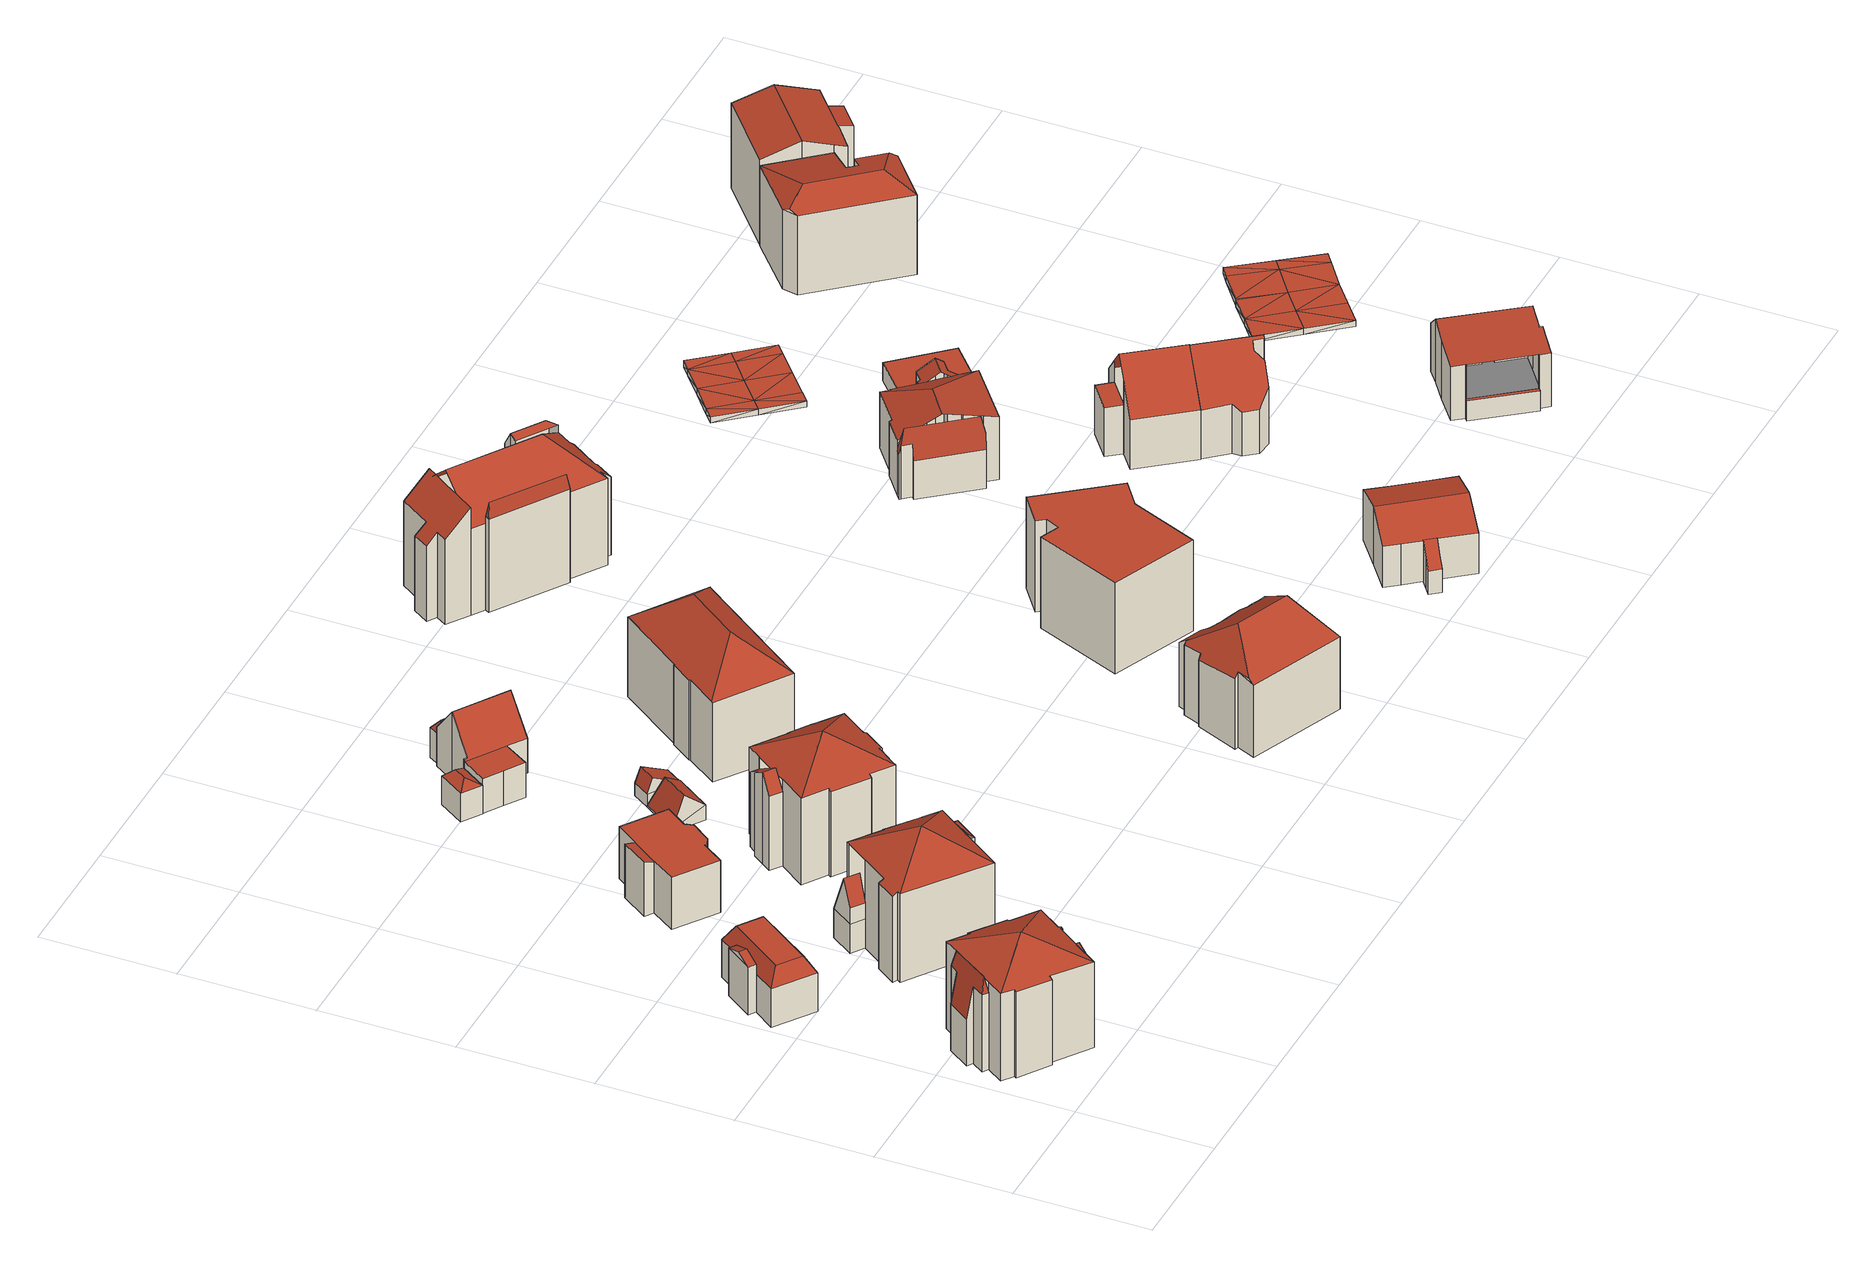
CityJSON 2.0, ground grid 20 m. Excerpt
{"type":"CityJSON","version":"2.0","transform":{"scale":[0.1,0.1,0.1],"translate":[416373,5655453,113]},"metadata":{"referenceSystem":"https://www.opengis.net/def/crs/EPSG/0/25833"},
"CityObjects":{
"building1":{"type":"Building","attributes":{"Gemeindeschluessel":14612000,"Geometrietyp2DReferenz":"3000","function":"31001_9998","roofType":"9999"},"children":["building1-1","building1-2","building1-3"]},
"building1-1":{"type":"BuildingPart","attributes":{"Dachtyp_tdc":"tdcGableRoof","Dachneigung":69.86,"QualitaetDacherkennung":3,"Geometrietyp2DReferenz":"3000","measuredHeight":12.38,"roofType":"3100"},"parents":["building1"],"geometry":[{"type":"MultiSurface","lod":"2","boundaries":[[[0,1,2,3]],[[1,4,5,2]],[[4,6,7,5]],[[6,8,9,7]],[[8,10,11,9]],[[12,0,3,13]],[[14,10,8,6,4,1]],[[1,0,12,15,14]],[[3,2,5,7,9,11,16,17,13]]],"semantics":{"surfaces":[{"type":"WallSurface"},{"type":"RoofSurface"},{"type":"GroundSurface"}],"values":[0,0,0,0,0,0,1,1,2]}}]},
"building1-2":{"type":"BuildingPart","attributes":{"Dachtyp_tdc":"tdcTentRoof","Dachneigung":25.19,"QualitaetDacherkennung":56,"Geometrietyp2DReferenz":"3000","measuredHeight":17.21,"roofType":"3500"},"parents":["building1"],"geometry":[{"type":"MultiSurface","lod":"2","boundaries":[[[18,19,20,21]],[[19,22,23,20]],[[22,24,25,23]],[[24,26,27,25]],[[26,28,29,27]],[[28,30,31,29]],[[30,32,33,31]],[[32,34,35,33]],[[34,36,37,35]],[[36,38,12,13,37]],[[39,40,41,11,10]],[[40,42,43,41]],[[42,44,45,43]],[[44,46,47,45]],[[46,48,49,47]],[[22,19,18,50,51,52]],[[32,30,28,26,24,22,52]],[[42,40,39,53,38,36,34,32,52]],[[51,54,48,46,44,42,52]],[[49,55,56,57,20,23,25,27,29,31,33,35,37,13,17,16,11,41,43,45,47]],[[48,54,55,49]],[[54,51,56,55]],[[51,50,57,56]],[[50,58,57]]],"semantics":{"surfaces":[{"type":"WallSurface"},{"type":"RoofSurface"},{"type":"GroundSurface"}],"values":[0,0,0,0,0,0,0,0,0,0,0,0,0,0,0,1,1,1,1,2,0,0,0,0]}}]},
"building1-3":{"type":"BuildingPart","attributes":{"Dachtyp_tdc":"tdcFreeFormRoof","Dachneigung":78.6,"QualitaetDacherkennung":36,"Geometrietyp2DReferenz":"3000","measuredHeight":14.92,"roofType":"5000"},"parents":["building1"],"geometry":[{"type":"MultiSurface","lod":"2","boundaries":[[[59,60,61,62]],[[60,63,64,61]],[[63,65,66,64]],[[65,67,68,66]],[[67,21,20,68]],[[58,69,70,57]],[[69,59,62,70]],[[21,67,71]],[[67,65,63,60,59,69,72,71]],[[69,58,72]],[[58,21,71,72]],[[62,61,64,66,68,20,57,70]]],"semantics":{"surfaces":[{"type":"WallSurface"},{"type":"RoofSurface"},{"type":"GroundSurface"}],"values":[0,0,0,0,0,0,0,1,1,1,1,2]}}]},
"building2":{"type":"Building","attributes":{"Gemeindeschluessel":14612000,"Geometrietyp2DReferenz":"3000","function":"31001_9998","roofType":"9999"},"children":["building2-1","building2-2"]},
"building2-1":{"type":"BuildingPart","attributes":{"Dachtyp_tdc":"tdcGableRoof","Dachneigung":22.98,"QualitaetDacherkennung":46,"Geometrietyp2DReferenz":"3000","measuredHeight":8.77,"roofType":"3100"},"parents":["building2"],"geometry":[{"type":"MultiSurface","lod":"2","boundaries":[[[73,74,75,76]],[[77,78,76,75]],[[79,80,81,82]],[[74,73,80,79,83]],[[73,78,81,80]],[[78,77,84,82,81]],[[78,73,76]],[[74,77,75]]],"semantics":{"surfaces":[{"type":"RoofSurface"},{"type":"GroundSurface"},{"type":"WallSurface"}],"values":[0,0,1,2,2,2,2,2]}}]},
"building2-2":{"type":"BuildingPart","attributes":{"Dachtyp_tdc":"tdcCutTentRoof","Dachneigung":0.039,"QualitaetDacherkennung":73,"Geometrietyp2DReferenz":"3000","measuredHeight":8.62,"roofType":"9999"},"parents":["building2"],"geometry":[{"type":"MultiSurface","lod":"2","boundaries":[[[84,85,86,82]],[[85,87,88,86]],[[87,89,90,88]],[[89,91,92,90]],[[91,93,94,92]],[[93,95,96,94]],[[95,97,98,96]],[[97,99,100,98]],[[99,101,102,100]],[[101,83,79,102]],[[87,85,103,104]],[[99,97,95,93,91,89,87,104,105]],[[101,99,105,106]],[[85,84,83,101,106,103]],[[106,105,104,103]],[[82,86,88,90,92,94,96,98,100,102,79]]],"semantics":{"surfaces":[{"type":"WallSurface"},{"type":"RoofSurface"},{"type":"GroundSurface"}],"values":[0,0,0,0,0,0,0,0,0,0,1,1,1,1,1,2]}}]},
"building3":{"type":"Building","attributes":{"Gemeindeschluessel":14612000,"Geometrietyp2DReferenz":"3000","function":"31001_9998","roofType":"9999"},"children":["building3-1","building3-2","building3-3"]},
"building3-1":{"type":"BuildingPart","attributes":{"Dachtyp_tdc":"tdcGableRoof","Dachneigung":68.13,"QualitaetDacherkennung":12,"Geometrietyp2DReferenz":"3000","measuredHeight":11.25,"roofType":"3100"},"parents":["building3"],"geometry":[{"type":"MultiSurface","lod":"2","boundaries":[[[107,108,109,110]],[[108,111,112,109]],[[111,113,114,112]],[[115,116,117,118]],[[111,117,116,113]],[[108,118,117,111]],[[107,115,118,108]],[[109,112,114,110]]],"semantics":{"surfaces":[{"type":"WallSurface"},{"type":"RoofSurface"},{"type":"GroundSurface"}],"values":[0,0,0,1,1,0,0,2]}}]},
"building3-2":{"type":"BuildingPart","attributes":{"Dachtyp_tdc":"tdcTentRoof","Dachneigung":32.18,"QualitaetDacherkennung":56,"Geometrietyp2DReferenz":"3000","measuredHeight":18.42,"roofType":"3500"},"parents":["building3"],"geometry":[{"type":"MultiSurface","lod":"2","boundaries":[[[119,120,121,122]],[[120,123,124,125,121]],[[126,127,128,129,130]],[[127,131,132,128]],[[131,133,134,132]],[[133,135,136,134]],[[135,137,138,136]],[[137,139,140,138]],[[139,141,110,140]],[[141,115,107,110]],[[142,114,113]],[[142,143,144,114]],[[143,145,146,144]],[[145,147,148,146]],[[147,119,122,148]],[[127,126,123,149]],[[131,127,149]],[[143,142,141,139,137,135,133,131,149]],[[123,120,119,147,145,143,149]],[[122,121,125,150,151,129,128,132,134,136,138,140,110,114,144,146,148]]],"semantics":{"surfaces":[{"type":"WallSurface"},{"type":"RoofSurface"},{"type":"GroundSurface"}],"values":[0,0,0,0,0,0,0,0,0,0,0,0,0,0,0,1,1,1,1,2]}}]},
"building3-3":{"type":"BuildingPart","attributes":{"Dachtyp_tdc":"tdcFreeFormRoof","Dachneigung":30,"QualitaetDacherkennung":10,"Geometrietyp2DReferenz":"3000","measuredHeight":12.59,"roofType":"5000"},"parents":["building3"],"geometry":[{"type":"MultiSurface","lod":"2","boundaries":[[[152,153,154,155]],[[153,156,157,154]],[[156,158,159,157]],[[158,160,161,159]],[[160,162,163,161]],[[162,130,129,163]],[[130,164,151,129]],[[165,124,125,150]],[[124,152,155,125]],[[160,158,166]],[[164,130,162,160]],[[158,156,167,166]],[[156,153,167]],[[153,152,124,165]],[[153,165,164,160,166,167]],[[155,154,157,159,161,163,129,151,150,125]]],"semantics":{"surfaces":[{"type":"WallSurface"},{"type":"RoofSurface"},{"type":"GroundSurface"}],"values":[0,0,0,0,0,0,0,0,0,1,1,1,1,1,1,2]}}]},
"building4":{"type":"Building","attributes":{"Gemeindeschluessel":14612000,"Geometrietyp2DReferenz":"3000","function":"31001_9998","roofType":"9999"},"children":["building4-1","building4-2"]},
"building4-1":{"type":"BuildingPart","attributes":{"Dachtyp_tdc":"tdcPolyFlatRoof","Dachneigung":0,"QualitaetDacherkennung":58,"Geometrietyp2DReferenz":"3000","measuredHeight":8.42,"roofType":"1000"},"parents":["building4"],"geometry":[{"type":"MultiSurface","lod":"2","boundaries":[[[168,169,170,171]],[[169,172,173,170]],[[172,174,175,173]],[[174,176,177,175]],[[176,178,179,177]],[[178,180,181,179]],[[180,182,183,181]],[[182,184,185,183]],[[184,186,187,188,185]],[[189,190,191,192,193]],[[190,168,171,191]],[[190,189,186,184,182,180,178,176,174,172,169,168]],[[171,170,173,175,177,179,181,183,185,188,192,191]]],"semantics":{"surfaces":[{"type":"WallSurface"},{"type":"RoofSurface"},{"type":"GroundSurface"}],"values":[0,0,0,0,0,0,0,0,0,0,0,1,2]}}]},
"building4-2":{"type":"BuildingPart","attributes":{"Dachtyp_tdc":"tdcPolyFlatRoof","Dachneigung":13.84,"QualitaetDacherkennung":52,"Geometrietyp2DReferenz":"3000","measuredHeight":8.7,"roofType":"2100"},"parents":["building4"],"geometry":[{"type":"MultiSurface","lod":"2","boundaries":[[[194,193,192,195]],[[187,196,197,188]],[[196,194,195,197]],[[196,187,193,194]],[[195,192,188,197]]],"semantics":{"surfaces":[{"type":"WallSurface"},{"type":"RoofSurface"},{"type":"GroundSurface"}],"values":[0,0,0,1,2]}}]},
"building5":{"type":"Building","attributes":{"Gemeindeschluessel":14612000,"Geometrietyp2DReferenz":"3000","function":"31001_9998","roofType":"9999"},"children":["building5-1","building5-2"]},
"building5-1":{"type":"BuildingPart","attributes":{"Dachtyp_tdc":"tdcGableRoof","Dachneigung":34.2,"QualitaetDacherkennung":37,"Geometrietyp2DReferenz":"3000","measuredHeight":14.84,"roofType":"3100"},"parents":["building5"],"geometry":[{"type":"MultiSurface","lod":"2","boundaries":[[[198,199,200,201]],[[202,203,204,205]],[[203,206,207,204]],[[206,208,209,207]],[[208,210,211,209]],[[210,198,201,211]],[[206,203,202,212,213]],[[213,214,199,198,210,208,206]],[[201,200,215,205,204,207,209,211]]],"semantics":{"surfaces":[{"type":"WallSurface"},{"type":"RoofSurface"},{"type":"GroundSurface"}],"values":[0,0,0,0,0,0,1,1,2]}}]},
"building5-2":{"type":"BuildingPart","attributes":{"Dachtyp_tdc":"tdcTentRoof","Dachneigung":30.99,"QualitaetDacherkennung":56,"Geometrietyp2DReferenz":"3000","measuredHeight":17.98,"roofType":"3500"},"parents":["building5"],"geometry":[{"type":"MultiSurface","lod":"2","boundaries":[[[216,217,218,219]],[[217,220,221,218]],[[220,222,205,221]],[[222,202,205]],[[223,224,225,200,199]],[[224,226,227,225]],[[226,228,229,227]],[[228,230,231,229]],[[230,232,233,231]],[[232,234,235,233]],[[234,236,237,235]],[[236,238,239,237]],[[238,240,241,239]],[[240,242,243,241]],[[242,244,245,243]],[[244,246,247,245]],[[246,248,249,247]],[[248,250,251,249]],[[250,252,253,251]],[[252,254,255,253]],[[254,256,257,255]],[[256,258,259,257]],[[258,216,219,259]],[[226,224,223,214,260,212,222,220,261]],[[236,234,232,230,228,226,261]],[[254,252,250,248,246,244,242,240,238,236,261]],[[220,217,216,258,256,254,261]],[[219,218,221,205,215,200,225,227,229,231,233,235,237,239,241,243,245,247,249,251,253,255,257,259]]],"semantics":{"surfaces":[{"type":"WallSurface"},{"type":"RoofSurface"},{"type":"GroundSurface"}],"values":[0,0,0,0,0,0,0,0,0,0,0,0,0,0,0,0,0,0,0,0,0,0,0,1,1,1,1,2]}}]},
"building6":{"type":"Building","attributes":{"Dachtyp_tdc":"tdcFreeFormRoof","Gemeindeschluessel":14612000,"Dachneigung":28.33,"QualitaetDacherkennung":15,"Geometrietyp2DReferenz":"3000","measuredHeight":5.54,"function":"31001_9998","roofType":"5000"},"geometry":[{"type":"Solid","lod":"2","boundaries":[[[[262,263,264,265]],[[263,266,267,264]],[[266,268,269,267]],[[268,262,265,269]],[[270,271,268,266]],[[270,266,263]],[[271,270,263,262]],[[271,262,268]],[[265,264,267,269]]]],"semantics":{"surfaces":[{"type":"WallSurface"},{"type":"RoofSurface"},{"type":"GroundSurface"}],"values":[[0,0,0,0,1,1,1,1,2]]}}]},
"building7":{"type":"Building","attributes":{"Dachtyp_tdc":"tdcHipAndGableRoof","Gemeindeschluessel":14612000,"Dachneigung":69.75,"QualitaetDacherkennung":11,"Geometrietyp2DReferenz":"3000","measuredHeight":5.08,"function":"31001_9998","roofType":"5000"},"geometry":[{"type":"Solid","lod":"2","boundaries":[[[[272,273,274,275]],[[273,276,277,274]],[[276,278,279,277]],[[278,272,275,279]],[[276,273,280]],[[272,278,281]],[[273,272,281,280]],[[278,276,280,281]],[[275,274,277,279]]]],"semantics":{"surfaces":[{"type":"WallSurface"},{"type":"RoofSurface"},{"type":"GroundSurface"}],"values":[[0,0,0,0,1,0,1,1,2]]}}]},
"building8":{"type":"Building","attributes":{"Dachtyp_tdc":"tdcGableRoof","Gemeindeschluessel":14612000,"Dachneigung":28.17,"QualitaetDacherkennung":10,"Geometrietyp2DReferenz":"3000","measuredHeight":4.36,"function":"31001_9998","roofType":"3100"},"geometry":[{"type":"Solid","lod":"2","boundaries":[[[[282,283,284,274]],[[283,285,286,284]],[[285,287,277,286]],[[287,282,274,277]],[[285,283,288]],[[282,287,289]],[[283,282,289,288]],[[287,285,288,289]],[[274,284,286,277]]]],"semantics":{"surfaces":[{"type":"WallSurface"},{"type":"RoofSurface"},{"type":"GroundSurface"}],"values":[[0,0,0,0,0,0,1,1,2]]}}]},
"building9":{"type":"Building","attributes":{"Gemeindeschluessel":14612000,"Geometrietyp2DReferenz":"3000","function":"31001_9998","roofType":"9999"},"children":["building9-1","building9-2","building9-3"]},
"building9-1":{"type":"BuildingPart","attributes":{"Dachtyp_tdc":"tdcPolyFlatRoof","Dachneigung":0,"QualitaetDacherkennung":53,"Geometrietyp2DReferenz":"3000","measuredHeight":5.54,"roofType":"1000"},"parents":["building9"],"geometry":[{"type":"MultiSurface","lod":"2","boundaries":[[[290,291,292,293]],[[291,294,295,292]],[[294,296,297,295]],[[290,293,298,299]],[[299,296,294,291,290]],[[293,292,295,297,298]]],"semantics":{"surfaces":[{"type":"WallSurface"},{"type":"RoofSurface"},{"type":"GroundSurface"}],"values":[0,0,0,0,1,2]}}]},
"building9-2":{"type":"BuildingPart","attributes":{"Dachtyp_tdc":"tdcGableRoof","Dachneigung":53.69,"QualitaetDacherkennung":66,"Geometrietyp2DReferenz":"3000","measuredHeight":10.97,"roofType":"3100"},"parents":["building9"],"geometry":[{"type":"MultiSurface","lod":"2","boundaries":[[[296,300,301,297]],[[300,302,303,301]],[[302,304,305,303]],[[304,306,307,305]],[[306,308,309,307]],[[308,310,309]],[[311,312,313]],[[311,314,315,312]],[[314,316,317,315]],[[316,318,319,317]],[[318,299,298,319]],[[316,314,311,308,306,304]],[[304,302,300,296,299,318,316]],[[297,301,303,305,307,309,312,315,317,319,298]]],"semantics":{"surfaces":[{"type":"WallSurface"},{"type":"RoofSurface"},{"type":"GroundSurface"}],"values":[0,0,0,0,0,0,0,0,0,0,0,1,1,2]}}]},
"building9-3":{"type":"BuildingPart","attributes":{"Dachtyp_tdc":"tdcFreeFormRoof","Dachneigung":54.56,"QualitaetDacherkennung":10,"Geometrietyp2DReferenz":"3000","measuredHeight":6.25,"roofType":"5000"},"parents":["building9"],"geometry":[{"type":"MultiSurface","lod":"2","boundaries":[[[310,320,321,309]],[[320,322,323,321]],[[322,313,312,323]],[[324,325,322,320]],[[324,320,310]],[[325,324,310,313]],[[322,325,313]],[[321,323,312,309]]],"semantics":{"surfaces":[{"type":"WallSurface"},{"type":"RoofSurface"},{"type":"GroundSurface"}],"values":[0,0,0,1,1,1,0,2]}}]},
"building10":{"type":"Building","attributes":{"Dachtyp_tdc":"tdcFreeFormRoof","Gemeindeschluessel":14612000,"Dachneigung":38.33,"QualitaetDacherkennung":73,"Geometrietyp2DReferenz":"3000","measuredHeight":18.02,"function":"31001_9998","roofType":"5000"},"geometry":[{"type":"Solid","lod":"2","boundaries":[[[[326,327,328,329]],[[327,330,331,328]],[[330,332,333,331]],[[332,334,335,333]],[[334,336,337,335]],[[336,338,339,337]],[[338,340,341,339]],[[340,326,329,341]],[[340,342,343,326]],[[344,345,336,346]],[[338,345,344,342,340]],[[342,344,346,334,332,330,327,343]],[[336,334,346]],[[338,336,345]],[[327,326,343]],[[329,328,331,333,335,337,339,341]]]],"semantics":{"surfaces":[{"type":"WallSurface"},{"type":"RoofSurface"},{"type":"GroundSurface"}],"values":[[0,0,0,0,0,0,0,0,1,1,1,1,0,0,0,2]]}}]},
"building11":{"type":"Building","attributes":{"Dachtyp_tdc":"tdcFreeFormRoof","Gemeindeschluessel":14612000,"Dachneigung":36.35,"QualitaetDacherkennung":55,"Geometrietyp2DReferenz":"3000","measuredHeight":16.64,"function":"31001_9998","roofType":"5000"},"geometry":[{"type":"Solid","lod":"2","boundaries":[[[[347,348,349,350]],[[348,351,352,349]],[[351,353,354,352]],[[353,355,356,354]],[[355,357,358,356]],[[357,359,360,358]],[[359,361,362,360]],[[361,363,364,362]],[[363,365,366,364]],[[367,368,369,370]],[[368,371,372,369]],[[371,373,374,372]],[[373,375,376,374]],[[375,377,378,376]],[[377,379,380,378]],[[379,381,382,380]],[[381,347,350,382]],[[383,384,357,355,353,351,348,385]],[[379,386,387,381]],[[381,387,383,385,347]],[[386,377,375,373,371,368,367,388,365,363,361,359,384,383,387]],[[359,357,384]],[[348,347,385]],[[379,377,386]],[[350,349,352,354,356,358,360,362,364,366,389,370,369,372,374,376,378,380,382]],[[365,388,389,366]],[[388,367,370,389]]]],"semantics":{"surfaces":[{"type":"WallSurface"},{"type":"RoofSurface"},{"type":"GroundSurface"}],"values":[[0,0,0,0,0,0,0,0,0,0,0,0,0,0,0,0,0,1,1,1,1,0,0,0,2,0,0]]}}]},
"building12":{"type":"Building","attributes":{"Dachtyp_tdc":"tdcPolyFlatRoof","Gemeindeschluessel":14612000,"Dachneigung":0,"QualitaetDacherkennung":34,"Geometrietyp2DReferenz":"3000","measuredHeight":14.66,"function":"31001_9998","roofType":"1000"},"geometry":[{"type":"Solid","lod":"2","boundaries":[[[[390,391,392,393]],[[391,394,395,392]],[[394,396,397,395]],[[396,398,399,397]],[[398,400,401,399]],[[400,402,403,401]],[[402,404,405,403]],[[404,406,407,405]],[[406,390,393,407]],[[406,404,402,400,398,396,394,391,390]],[[393,392,395,397,399,401,403,405,407]]]],"semantics":{"surfaces":[{"type":"WallSurface"},{"type":"RoofSurface"},{"type":"GroundSurface"}],"values":[[0,0,0,0,0,0,0,0,0,1,2]]}}]},
"building13":{"type":"Building","attributes":{"Gemeindeschluessel":14612000,"Geometrietyp2DReferenz":"3000","function":"31001_9998","roofType":"9999"},"children":["building13-1","building13-2","building13-3","building13-4"]},
"building13-1":{"type":"BuildingPart","attributes":{"Dachtyp_tdc":"tdcHipAndGableRoof","Dachneigung":59.41,"QualitaetDacherkennung":28,"Geometrietyp2DReferenz":"3000","measuredHeight":15.57,"roofType":"5000"},"parents":["building13"],"geometry":[{"type":"MultiSurface","lod":"2","boundaries":[[[408,409,410,411]],[[409,412,413,410]],[[412,414,413]],[[415,416,417,418,419]],[[416,408,411,417]],[[412,409,420]],[[409,408,416,420]],[[416,415,412,420]],[[411,410,413,418,417]]],"semantics":{"surfaces":[{"type":"WallSurface"},{"type":"RoofSurface"},{"type":"GroundSurface"}],"values":[0,0,0,0,0,1,1,1,2]}}]},
"building13-2":{"type":"BuildingPart","attributes":{"Dachtyp_tdc":"tdcPolyFlatRoof","Dachneigung":43.14,"QualitaetDacherkennung":35,"Geometrietyp2DReferenz":"3000","measuredHeight":17.37,"roofType":"2100"},"parents":["building13"],"geometry":[{"type":"MultiSurface","lod":"2","boundaries":[[[421,422,423,424,425]],[[422,426,427,423]],[[426,428,429,427]],[[428,430,431,429]],[[430,432,433,431]],[[432,434,435,433]],[[434,436,437,438,435]],[[434,432,430,428,426,422,421,439,440,441,436]],[[438,442,424,423,427,429,431,433,435]]],"semantics":{"surfaces":[{"type":"WallSurface"},{"type":"RoofSurface"},{"type":"GroundSurface"}],"values":[0,0,0,0,0,0,0,1,2]}}]},
"building13-3":{"type":"BuildingPart","attributes":{"Dachtyp_tdc":"tdcFreeFormRoof","Dachneigung":80.79,"QualitaetDacherkennung":19,"Geometrietyp2DReferenz":"3000","measuredHeight":17.49,"roofType":"5000"},"parents":["building13"],"geometry":[{"type":"MultiSurface","lod":"2","boundaries":[[[443,444,445,446,447]],[[448,444,443]],[[449,448,443,450]],[[449,450,451]],[[448,449,451,444]],[[452,453,447,446]],[[451,450,453,452,454]],[[450,443,447,453]]],"semantics":{"surfaces":[{"type":"WallSurface"},{"type":"RoofSurface"},{"type":"GroundSurface"}],"values":[0,1,1,1,1,2,0,0]}}]},
"building13-4":{"type":"BuildingPart","attributes":{"Dachtyp_tdc":"tdcHipAndGableRoof","Dachneigung":43.96,"QualitaetDacherkennung":48,"Geometrietyp2DReferenz":"3000","measuredHeight":19.83,"roofType":"5000"},"parents":["building13"],"geometry":[{"type":"MultiSurface","lod":"2","boundaries":[[[437,455,456,438]],[[455,419,418,456]],[[414,457,458,413]],[[457,459,460,458]],[[459,461,462,460]],[[461,463,464,462]],[[463,465,466,464]],[[465,467,468,466]],[[467,469,470,468]],[[469,454,452,470]],[[445,425,424,446]],[[469,467,465,463,461,459,457,414,471]],[[414,419,455,437,441,472,471]],[[472,439,425,445,454,469,471]],[[424,442,438,456,418,413,458,460,462,464,466,468,470,452,446]]],"semantics":{"surfaces":[{"type":"WallSurface"},{"type":"RoofSurface"},{"type":"GroundSurface"}],"values":[0,0,0,0,0,0,0,0,0,0,0,1,1,1,2]}}]},
"building14":{"type":"Building","attributes":{"Gemeindeschluessel":14612000,"Geometrietyp2DReferenz":"3000","function":"31001_9998","roofType":"9999"},"children":["building14-1","building14-2"]},
"building14-1":{"type":"BuildingPart","attributes":{"Dachtyp_tdc":"tdcGableRoof","Dachneigung":29.36,"QualitaetDacherkennung":53,"Geometrietyp2DReferenz":"3000","measuredHeight":9.47,"roofType":"3100"},"parents":["building14"],"geometry":[{"type":"MultiSurface","lod":"2","boundaries":[[[473,474,475,476]],[[474,477,478,475]],[[477,479,480,478]],[[479,481,482,480]],[[481,483,484,482]],[[483,485,486,484]],[[485,487,488,486]],[[487,489,490,488]],[[489,491,492,490]],[[491,493,494,492]],[[489,487,485,483,481,479]],[[479,477,474,473,493,491,489]],[[476,475,478,480,482,484,486,488,490,492,494]]],"semantics":{"surfaces":[{"type":"WallSurface"},{"type":"RoofSurface"},{"type":"GroundSurface"}],"values":[0,0,0,0,0,0,0,0,0,0,1,1,2]}}]},
"building14-2":{"type":"BuildingPart","attributes":{"Dachtyp_tdc":"tdcPolyFlatRoof","Dachneigung":44.21,"QualitaetDacherkennung":39,"Geometrietyp2DReferenz":"3000","measuredHeight":6.73,"roofType":"2100"},"parents":["building14"],"geometry":[{"type":"MultiSurface","lod":"2","boundaries":[[[495,494,493]],[[495,496,497,494]],[[496,498,499,497]],[[498,500,501,499]],[[500,502,503,501]],[[502,504,476,503]],[[504,473,476]],[[494,497,499,501,503,476]],[[502,500,498,496,495,504]]],"semantics":{"surfaces":[{"type":"WallSurface"},{"type":"GroundSurface"},{"type":"RoofSurface"}],"values":[0,0,0,0,0,0,0,1,2]}}]},
"building15":{"type":"Building","attributes":{"Gemeindeschluessel":14612000,"Geometrietyp2DReferenz":"3000","function":"31001_9998","roofType":"9999"},"children":["building15-1","building15-2","building15-3"]},
"building15-1":{"type":"BuildingPart","attributes":{"Dachtyp_tdc":"tdcFreeFormRoof","Dachneigung":34.04,"QualitaetDacherkennung":42,"Geometrietyp2DReferenz":"3000","measuredHeight":10.78,"roofType":"5000"},"parents":["building15"],"geometry":[{"type":"MultiSurface","lod":"2","boundaries":[[[505,506,507,508]],[[506,509,510,507]],[[511,512,513,514]],[[512,515,516,513]],[[515,517,518,516]],[[517,519,520,518]],[[519,521,522,520]],[[521,523,524,522]],[[523,525,526,524]],[[525,527,528,526]],[[527,529,530,528]],[[529,531,532,530]],[[531,505,508,532]],[[529,527,525,523,521,519,517,515,512,511,533,534]],[[534,535,509,506,505,531,529]],[[507,510,536,514,513,516,518,520,522,524,526,528,530,532,508]]],"semantics":{"surfaces":[{"type":"WallSurface"},{"type":"RoofSurface"},{"type":"GroundSurface"}],"values":[0,0,0,0,0,0,0,0,0,0,0,0,0,1,1,2]}}]},
"building15-2":{"type":"BuildingPart","attributes":{"Dachtyp_tdc":"tdcHipAndGableRoof","Dachneigung":13.45,"QualitaetDacherkennung":17,"Geometrietyp2DReferenz":"3000","measuredHeight":11.93,"roofType":"5000"},"parents":["building15"],"geometry":[{"type":"MultiSurface","lod":"2","boundaries":[[[537,538,539,540,541,542,543,514,536,510,544,545,546]],[[547,548,540,539,549]],[[548,550,541,540]],[[550,551,542,541]],[[551,552,543,542]],[[552,553,511,514,543]],[[554,510,509]],[[554,555,544,510]],[[555,556,545,544]],[[556,557,558,546,545]],[[555,554,535,559,533,553,552,551,560]],[[551,550,548,547,561,560]],[[561,557,556,555,560]]],"semantics":{"surfaces":[{"type":"GroundSurface"},{"type":"WallSurface"},{"type":"RoofSurface"}],"values":[0,1,1,1,1,1,1,1,1,1,2,2,2]}}]},
"building15-3":{"type":"BuildingPart","attributes":{"Dachtyp_tdc":"tdcFreeFormRoof","Dachneigung":78.22,"QualitaetDacherkennung":30,"Geometrietyp2DReferenz":"3000","measuredHeight":11.06,"roofType":"5000"},"parents":["building15"],"geometry":[{"type":"MultiSurface","lod":"2","boundaries":[[[562,549,563,564,565]],[[564,566,567,568,569,570,565]],[[569,558,570]],[[558,571,562,565,570]],[[572,573,574,575,576,539,538,537,546,577]],[[569,568,572,577]],[[568,567,573,572]],[[567,566,574,573]],[[566,564,575,574]],[[564,563,576,575]],[[563,549,539,576]],[[558,569,577,546]]],"semantics":{"surfaces":[{"type":"RoofSurface"},{"type":"GroundSurface"},{"type":"WallSurface"}],"values":[0,0,0,0,1,2,2,2,2,2,2,2]}}]},
"building16":{"type":"Building","attributes":{"Gemeindeschluessel":14612000,"Geometrietyp2DReferenz":"3000","function":"31001_9998","roofType":"9999"},"children":["building16-1","building16-2","building16-3"]},
"building16-1":{"type":"BuildingPart","attributes":{"Dachtyp_tdc":"tdcPolyFlatRoof","Dachneigung":0,"QualitaetDacherkennung":37,"Geometrietyp2DReferenz":"3000","measuredHeight":4.72,"roofType":"1000"},"parents":["building16"],"geometry":[{"type":"MultiSurface","lod":"2","boundaries":[[[578,579,580,581]],[[579,582,583,580]],[[582,584,585,583]],[[584,582,579,578]],[[581,580,583,585]]],"semantics":{"surfaces":[{"type":"WallSurface"},{"type":"RoofSurface"},{"type":"GroundSurface"}],"values":[0,0,0,1,2]}}]},
"building16-2":{"type":"BuildingPart","attributes":{"Dachtyp_tdc":"tdcGableRoof","Dachneigung":47.26,"QualitaetDacherkennung":64,"Geometrietyp2DReferenz":"3000","measuredHeight":14.39,"roofType":"3100"},"parents":["building16"],"geometry":[{"type":"MultiSurface","lod":"2","boundaries":[[[586,587,578,581,588]],[[589,590,591,585,584]],[[590,592,593,591]],[[592,594,595,593]],[[594,596,597,595]],[[596,598,599,600,597]],[[601,602,603]],[[601,586,588,602]],[[604,598,596,594,592,590]],[[590,589,587,586,601,604]],[[588,581,585,591,593,595,597,600,605,602]]],"semantics":{"surfaces":[{"type":"WallSurface"},{"type":"RoofSurface"},{"type":"GroundSurface"}],"values":[0,0,0,0,0,0,0,0,1,1,2]}}]},
"building16-3":{"type":"BuildingPart","attributes":{"Dachtyp_tdc":"tdcPolyFlatRoof","Dachneigung":0,"QualitaetDacherkennung":46,"Geometrietyp2DReferenz":"3000","measuredHeight":7.93,"roofType":"1000"},"parents":["building16"],"geometry":[{"type":"MultiSurface","lod":"2","boundaries":[[[599,606,597,600]],[[606,607,608,597]],[[607,609,610,608]],[[609,603,602,610]],[[603,609,607,606,599,611]],[[600,597,608,610,602,605]]],"semantics":{"surfaces":[{"type":"WallSurface"},{"type":"RoofSurface"},{"type":"GroundSurface"}],"values":[0,0,0,0,1,2]}}]},
"building17":{"type":"Building","attributes":{"Dachtyp_tdc":"tdcFreeFormRoof","Gemeindeschluessel":14612000,"Dachneigung":45.95,"QualitaetDacherkennung":64,"Geometrietyp2DReferenz":"3000","measuredHeight":14.25,"function":"31001_9998","roofType":"5000"},"geometry":[{"type":"Solid","lod":"2","boundaries":[[[[612,613,614,615]],[[613,616,617,614]],[[616,618,619,617]],[[618,620,621,619]],[[620,622,623,621]],[[622,624,625,623]],[[624,626,627,625]],[[628,626,624,622,620,618,616,613,612,629]],[[630,631,632,633,634,635,628,629,636,637,638]],[[612,636,629]],[[635,626,628]],[[615,614,617,619,621,623,625,627,639,640,641,642,643,644,645,646,647]],[[626,635,639,627]],[[635,634,640,639]],[[634,633,641,640]],[[633,632,642,641]],[[632,631,643,642]],[[631,630,644,643]],[[630,638,645,644]],[[638,637,646,645]],[[637,636,647,646]],[[636,612,615,647]]]],"semantics":{"surfaces":[{"type":"WallSurface"},{"type":"RoofSurface"},{"type":"GroundSurface"}],"values":[[0,0,0,0,0,0,0,1,1,0,0,2,0,0,0,0,0,0,0,0,0,0]]}}]},
"building18":{"type":"Building","attributes":{"Stand_DGM":"2016","Stand_Basis-DLM":"2024","Gemeindeschluessel":"14612000","ObjektHoehe":1,"Stand_Laserscan":"2016","BodenHoehe":113.65,"Stand_3D-Stadtmodell":"2025","Geometrietyp2DReferenz":2000,"AbsoluteHoehe":114.65,"measuredHeight":1,"function":"53001_1800","roofType":"9999"},"geometry":[{"type":"MultiSurface","lod":"2","boundaries":[[[648,649,650]],[[648,650,651]],[[652,653,649]],[[652,649,648]],[[654,655,653]],[[654,653,652]],[[656,657,654]],[[654,657,655]],[[658,648,651]],[[658,651,659]],[[660,652,658]],[[658,652,648]],[[661,654,660]],[[660,654,652]],[[662,656,661]],[[661,656,654]],[[651,650,663]],[[651,663,664]],[[650,649,665]],[[650,665,663]],[[649,653,666]],[[649,666,665]],[[653,655,667]],[[653,667,666]],[[655,657,668]],[[655,668,667]],[[657,656,669]],[[657,669,668]],[[656,662,670]],[[656,670,669]],[[662,661,671]],[[662,671,670]],[[661,660,672]],[[661,672,671]],[[660,658,673]],[[660,673,672]],[[658,659,674]],[[658,674,673]],[[659,651,664]],[[659,664,674]],[[663,665,675]],[[664,663,675]],[[665,666,676]],[[675,665,676]],[[666,667,677]],[[676,666,677]],[[677,668,669]],[[667,668,677]],[[664,675,673]],[[674,664,673]],[[673,676,672]],[[675,676,673]],[[672,677,671]],[[676,677,672]],[[671,669,670]],[[677,669,671]]],"semantics":{"surfaces":[{"type":"RoofSurface"},{"type":"WallSurface"},{"type":"GroundSurface"}],"values":[0,0,0,0,0,0,0,0,0,0,0,0,0,0,0,0,1,1,1,1,1,1,1,1,1,1,1,1,1,1,1,1,1,1,1,1,1,1,1,1,2,2,2,2,2,2,2,2,2,2,2,2,2,2,2,2]}}]},
"building19":{"type":"Building","attributes":{"Dachtyp_tdc":"tdcPolyFlatRoof","Gemeindeschluessel":14612000,"Dachneigung":0,"QualitaetDacherkennung":74,"Geometrietyp2DReferenz":"3000","measuredHeight":2.96,"function":"31001_9998","roofType":"1000"},"geometry":[{"type":"Solid","lod":"2","boundaries":[[[[678,679,680,681]],[[679,682,683,680]],[[682,684,685,683]],[[684,678,681,685]],[[684,682,679,678]],[[681,680,683,685]]]],"semantics":{"surfaces":[{"type":"WallSurface"},{"type":"RoofSurface"},{"type":"GroundSurface"}],"values":[[0,0,0,0,1,2]]}}]},
"building20":{"type":"Building","attributes":{"Gemeindeschluessel":14612000,"Geometrietyp2DReferenz":"3000","function":"31001_9998","roofType":"9999"},"children":["building20-1","building20-2"]},
"building20-1":{"type":"BuildingPart","attributes":{"Dachtyp_tdc":"tdcGableRoof","Dachneigung":10.57,"QualitaetDacherkennung":30,"Geometrietyp2DReferenz":"3000","measuredHeight":10.29,"roofType":"3100"},"parents":["building20"],"geometry":[{"type":"MultiSurface","lod":"2","boundaries":[[[686,687,688,689]],[[687,690,691,692,688]],[[693,694,695,696,697]],[[694,698,699,695]],[[698,700,701,699]],[[700,702,703,701]],[[702,704,705,703]],[[704,706,707,705]],[[706,708,709,707]],[[708,710,711,709]],[[710,712,713,711]],[[712,714,715,713]],[[714,716,717,715]],[[716,718,719,717]],[[718,720,721,719]],[[720,686,689,721]],[[716,714,712,710,708,706,704,702]],[[702,700,698,694,693,690,687,686,720,718,716]],[[689,688,692,696,695,699,701,703,705,707,709,711,713,715,717,719,721]]],"semantics":{"surfaces":[{"type":"WallSurface"},{"type":"RoofSurface"},{"type":"GroundSurface"}],"values":[0,0,0,0,0,0,0,0,0,0,0,0,0,0,0,0,1,1,2]}}]},
"building20-2":{"type":"BuildingPart","attributes":{"Dachtyp_tdc":"tdcPolyFlatRoof","Dachneigung":0,"QualitaetDacherkennung":0,"Geometrietyp2DReferenz":"3000","measuredHeight":3.19,"roofType":"9999"},"parents":["building20"],"geometry":[{"type":"MultiSurface","lod":"2","boundaries":[[[722,723,724,691,697]],[[691,724,688,692]],[[724,723,725,688]],[[723,722,726,725]],[[722,697,696,726]],[[696,692,688,725,726]],[[692,696,697,691]]],"semantics":{"surfaces":[{"type":"RoofSurface"},{"type":"WallSurface"},{"type":"GroundSurface"},{"type":"ClosureSurface","isClosure":"1","QuelleClosure":"LoD1Solid"}],"values":[0,1,1,1,1,2,3]}}]},
"building21":{"type":"Building","attributes":{"Dachtyp_tdc":"tdcFreeFormRoof","Gemeindeschluessel":14612000,"Dachneigung":14.1,"QualitaetDacherkennung":31,"Geometrietyp2DReferenz":"3000","measuredHeight":15.06,"function":"31001_9998","roofType":"5000"},"geometry":[{"type":"Solid","lod":"2","boundaries":[[[[727,728,729,730]],[[728,731,732,729]],[[731,733,734,732]],[[733,735,736,734]],[[735,737,738,736]],[[737,739,740,738]],[[739,741,742,740]],[[741,743,744,742]],[[743,727,730,744]],[[745,727,743,746]],[[737,747,748,739]],[[739,748,745,746,741]],[[747,735,733,731,728,727,745,748]],[[737,735,747]],[[743,741,746]],[[730,729,732,734,736,738,740,742,744]]]],"semantics":{"surfaces":[{"type":"WallSurface"},{"type":"RoofSurface"},{"type":"GroundSurface"}],"values":[[0,0,0,0,0,0,0,0,0,1,1,1,1,0,0,2]]}}]},
"building22":{"type":"Building","attributes":{"Stand_DGM":"2016","Stand_Basis-DLM":"2024","Gemeindeschluessel":"14612000","ObjektHoehe":1,"Stand_Laserscan":"2016","BodenHoehe":113.51,"Stand_3D-Stadtmodell":"2025","Geometrietyp2DReferenz":2000,"AbsoluteHoehe":114.51,"measuredHeight":1,"function":"53001_1800","roofType":"9999"},"geometry":[{"type":"MultiSurface","lod":"2","boundaries":[[[749,750,751]],[[751,750,752]],[[751,752,753]],[[751,753,754]],[[754,753,755]],[[755,753,756]],[[756,753,757]],[[756,757,758]],[[758,757,759]],[[759,757,760]],[[750,761,752]],[[752,761,762]],[[752,762,763]],[[752,763,753]],[[753,763,757]],[[757,763,764]],[[757,764,760]],[[760,764,765]],[[760,766,767]],[[765,764,768]],[[765,768,766]],[[764,763,769]],[[764,769,768]],[[763,762,770]],[[763,770,769]],[[762,761,771]],[[762,771,770]],[[761,750,772]],[[761,772,771]],[[750,749,773]],[[750,773,772]],[[749,751,774]],[[749,774,773]],[[751,754,775]],[[751,775,774]],[[754,755,776]],[[754,776,775]],[[755,756,777]],[[755,777,776]],[[756,758,778]],[[756,778,777]],[[758,759,779]],[[758,779,778]],[[759,760,767]],[[759,767,779]],[[760,765,766]],[[774,772,773]],[[780,772,774]],[[781,780,774]],[[775,781,774]],[[776,781,775]],[[777,781,776]],[[782,781,777]],[[778,782,777]],[[779,782,778]],[[767,782,779]],[[780,771,772]],[[770,771,780]],[[769,770,780]],[[781,769,780]],[[782,769,781]],[[768,769,782]],[[767,768,782]],[[766,768,767]]],"semantics":{"surfaces":[{"type":"RoofSurface"},{"type":"WallSurface"},{"type":"GroundSurface"}],"values":[0,0,0,0,0,0,0,0,0,0,0,0,0,0,0,0,0,0,1,1,1,1,1,1,1,1,1,1,1,1,1,1,1,1,1,1,1,1,1,1,1,1,1,1,1,1,2,2,2,2,2,2,2,2,2,2,2,2,2,2,2,2,2,2]}}]},
"building23":{"type":"Building","attributes":{"Gemeindeschluessel":14612000,"Geometrietyp2DReferenz":"3000","function":"31001_9998","roofType":"9999"},"children":["building23-1","building23-2"]},
"building23-1":{"type":"BuildingPart","attributes":{"Dachtyp_tdc":"tdcPolyFlatRoof","Dachneigung":13.27,"QualitaetDacherkennung":41,"Geometrietyp2DReferenz":"3000","measuredHeight":13.55,"roofType":"2100"},"parents":["building23"],"geometry":[{"type":"MultiSurface","lod":"2","boundaries":[[[783,784,785,786,787]],[[788,789,790]],[[788,791,792,789]],[[791,783,787,792]],[[791,788,793,784,783]],[[787,786,794,789,792]]],"semantics":{"surfaces":[{"type":"WallSurface"},{"type":"RoofSurface"},{"type":"GroundSurface"}],"values":[0,0,0,0,1,2]}}]},
"building23-2":{"type":"BuildingPart","attributes":{"Dachtyp_tdc":"tdcGableRoof","Dachneigung":18.83,"QualitaetDacherkennung":55,"Geometrietyp2DReferenz":"3000","measuredHeight":15.46,"roofType":"3100"},"parents":["building23"],"geometry":[{"type":"MultiSurface","lod":"2","boundaries":[[[795,796,797,798]],[[796,790,789,797]],[[785,799,800,786]],[[799,801,802,800]],[[801,803,804,802]],[[803,805,806,804]],[[805,807,808,806]],[[807,795,798,808]],[[803,801,799,785,809,790,796,795]],[[795,807,805,803]],[[798,797,789,794,786,800,802,804,806,808]]],"semantics":{"surfaces":[{"type":"WallSurface"},{"type":"RoofSurface"},{"type":"GroundSurface"}],"values":[0,0,0,0,0,0,0,0,1,1,2]}}]}
},
"vertices":[
[197,95,74],[184,77,135],[184,77,11],[197,95,11],[174,62,128],[174,62,11],[164,69,128],[164,69,11],[162,66,127],[162,66,11],[159,69,127],[159,69,11],[187,102,74],[187,102,11],[171,86,135],[184,105,74],[171,86,11],[184,105,11],
[78,204,153],[78,204,152],[78,204,11],[78,204,135],[94,227,152],[94,227,11],[123,206,152],[123,206,11],[126,211,149],[126,211,11],[175,176,148],[175,176,11],[172,171,151],[172,171,11],[211,144,150],[211,144,11],[186,108,150],[186,108,11],[190,105,148],[190,105,11],[187,102,148],[159,69,150],[158,69,151],[158,69,11],[134,33,150],[134,33,11],[79,72,152],[79,72,11],[76,67,149],[76,67,11],[31,99,150],[31,99,11],[33,139,153],[16,114,153],[114,129,183],[184,105,150],[33,102,152],[33,102,11],[16,114,11],[33,139,11],[33,139,135],
[37,163,135],[29,169,85],[29,169,11],[37,163,11],[52,202,86],[52,202,11],[60,197,134],[60,197,11],[69,209,135],[69,209,11],[25,145,135],[25,145,11],[70,202,160],[32,146,160],
[17,477,87],[27,470,87],[41,490,97],[31,497,97],[56,511,87],[46,518,87],[27,470,10],[17,477,10],[46,518,10],[56,511,10],[27,470,71],[56,511,71],
[80,543,71],[80,543,10],[137,503,71],[137,503,10],[102,453,71],[102,453,10],[106,450,61],[106,450,10],[110,433,38],[110,433,10],[90,427,61],[90,427,10],[85,430,71],[85,430,10],[61,397,72],[61,397,10],[4,438,72],[4,438,10],[83,524,96],[117,500,96],[58,416,96],[24,441,96],
[213,397,59],[194,410,59],[194,410,12],[213,397,12],[218,444,59],[218,444,12],[237,431,59],[237,431,12],[213,397,85],[222,409,124],[203,423,124],[194,410,86],
[335,373,149],[333,369,153],[333,369,12],[335,373,12],[358,351,152],[358,351,129],[358,351,12],[324,303,152],[280,241,152],[280,241,12],[324,303,12],[324,303,130],[162,324,155],[162,324,12],[165,329,155],[165,329,12],[158,333,150],[158,333,12],[179,362,150],[179,362,12],[185,358,155],[185,358,12],[213,397,155],[237,431,155],[240,435,155],[240,435,12],[286,402,154],[286,402,12],[289,406,151],[289,406,12],[261,337,196],[357,349,12],[325,305,12],
[362,348,129],[358,342,134],[358,342,12],[362,348,12],[369,334,134],[369,334,12],[343,298,134],[343,298,12],[332,306,134],[332,306,12],[328,300,130],[328,300,12],[325,305,131],[357,349,131],[342,307,137],[359,333,137],
[289,713,93],[266,680,93],[266,680,9],[289,713,9],[268,678,93],[268,678,9],[270,668,93],[270,668,9],[249,639,93],[249,639,9],[238,635,93],[238,635,9],[235,637,93],[235,637,9],[212,604,93],[212,604,9],[151,647,93],[151,647,9],[175,683,93],[175,683,92],[175,683,9],[204,724,93],[227,756,93],[227,756,9],[204,724,9],[204,724,92],
[191,732,96],[191,732,9],[163,692,96],[163,692,9],
[360,628,131],[371,620,131],[371,620,11],[360,628,11],[337,571,131],[321,583,131],[321,583,11],[337,571,11],[331,597,159],[331,597,11],[343,614,145],[343,614,11],[347,611,145],[347,611,11],[344,581,151],[347,585,159],[354,596,151],[347,585,11],
[341,504,148],[344,508,151],[344,508,11],[341,504,11],[309,532,151],[309,532,11],[337,571,151],[371,620,151],[372,620,151],[372,620,11],[386,641,151],[386,641,11],[437,605,151],[437,605,11],[439,609,148],[439,609,11],[470,588,148],[470,588,11],[468,584,151],[468,584,11],[505,558,151],[505,558,11],[498,548,151],[498,548,11],[481,524,151],[481,524,11],[477,518,151],[477,518,11],[481,515,148],[481,515,11],[458,482,148],[458,482,11],[453,486,151],[453,486,11],[450,480,151],[450,480,11],[432,456,151],[432,456,11],[427,449,151],[427,449,11],[395,472,151],[395,472,11],[392,468,148],[392,468,11],[347,585,151],[407,545,191],
[252,995,59],[278,1034,59],[278,1034,13],[252,995,13],[306,1015,59],[306,1015,13],[280,976,59],[280,976,13],[287,1018,68],[275,1000,68],
[349,734,14],[385,787,13],[385,787,11],[349,734,11],[427,758,35],[427,758,11],[390,705,35],[390,705,11],[391,764,62],[364,724,62],
[385,787,31],[402,812,31],[402,812,11],[444,784,33],[444,784,11],[427,758,33],[409,807,55],[392,782,55],
[336,939,70],[307,958,70],[307,958,14],[336,939,14],[280,976,70],[280,976,14],[305,1013,70],[305,1013,14],[360,977,14],[360,977,70],
[306,1015,73],[306,1015,14],[311,1012,73],[311,1012,14],[332,1043,124],[332,1043,14],[352,1074,77],[352,1074,14],[355,1072,77],[355,1072,14],[355,1072,62],[384,1053,77],[384,1053,14],[384,1053,62],[428,1023,77],[428,1023,14],[408,993,124],[408,993,14],[386,959,70],[386,959,14],
[366,1090,62],[366,1090,14],[395,1070,62],[395,1070,14],[369,1075,77],[389,1062,77],
[471,731,139],[504,778,140],[504,778,11],[471,731,11],[503,779,139],[503,779,11],[527,812,139],[527,812,11],[528,811,140],[528,811,11],[600,911,139],[600,911,11],[701,838,142],[701,838,11],[571,659,142],[571,659,11],[560,745,191],[472,733,140],[616,823,191],[701,838,143],[599,910,140],
[809,106,129],[821,134,134],[821,134,12],[809,106,12],[816,136,126],[816,136,12],[843,200,120],[843,200,12],[847,199,128],[847,199,12],[859,228,125],[859,228,12],[866,225,130],[866,225,12],[873,242,116],[873,242,12],[909,227,116],[909,227,12],[902,210,130],[902,210,12],[930,199,130],[962,195,123],[962,195,12],[930,199,12],[965,184,130],[965,184,12],[972,182,130],[972,182,12],[985,176,130],[985,176,12],[994,173,130],[994,173,12],[1000,159,118],[1000,159,12],[954,47,129],[954,47,12],[864,154,178],[862,227,130],[813,114,135],[995,170,131],[948,120,178],[921,202,130],[921,202,12],
[1118,426,157],[1080,398,157],[1080,398,10],[1118,426,10],[1037,295,157],[1037,295,10],[908,349,157],[908,349,10],[962,480,157],[962,480,10],[991,468,157],[991,468,10],[1000,489,157],[1000,489,10],[991,501,157],[991,501,10],[1035,534,157],[1035,534,10],
[882,1214,144],[938,1176,144],[938,1176,14],[882,1214,14],[923,1155,164],[923,1155,14],[923,1155,152],[867,1192,164],[873,1201,170],[873,1201,14],[867,1192,14],[867,1192,152],[918,1171,170],
[677,1171,188],[645,1193,151],[645,1193,14],[677,1171,14],[677,1171,154],[655,1209,151],[655,1209,14],[641,1218,135],[641,1218,14],[657,1242,135],[657,1242,14],[671,1232,151],[671,1232,14],[702,1278,151],[702,1278,14],[735,1256,188],[735,1256,172],[735,1256,14],[697,1200,188],[711,1222,188],[726,1243,188],[711,1222,14],
[692,1152,165],[696,1158,165],[696,1158,154],[696,1158,14],[692,1152,14],[697,1153,189],[796,1087,188],[797,1082,165],[802,1087,165],[802,1087,14],[797,1082,14],[802,1087,154],
[746,1274,152],[746,1274,14],[909,1134,152],[909,1134,14],[915,1129,145],[915,1129,14],[888,1088,145],[888,1088,14],[893,1085,140],[893,1085,14],[875,1058,140],[875,1058,14],[862,1067,154],[862,1067,14],[853,1053,154],[853,1053,14],[835,1139,212],[711,1222,212],
[1258,64,78],[1240,87,78],[1240,87,12],[1258,64,12],[1225,107,78],[1225,107,12],[1265,138,107],[1265,138,12],[1311,174,93],[1311,174,12],[1334,144,93],[1334,144,12],[1366,103,93],[1366,103,12],[1390,72,93],[1390,72,12],[1345,37,107],[1345,37,12],[1304,5,78],[1304,5,12],[1270,49,78],[1270,49,12],
[1270,49,79],[1256,39,63],[1256,39,12],[1246,31,50],[1246,31,12],[1234,46,50],[1234,46,12],[1245,54,63],[1245,54,12],[1258,64,79],
[1308,769,112],[1319,754,100],[1319,754,12],[1308,769,12],[1310,747,100],[1310,747,12],[1249,825,75],[1254,828,74],[1254,828,12],[1249,825,12],[1273,805,95],[1273,805,12],[1269,801,95],[1269,801,12],[1274,795,101],[1274,795,12],[1282,801,101],[1282,801,12],[1285,798,103],[1285,798,12],[1300,810,103],[1300,810,12],[1309,799,113],[1309,799,12],[1316,790,120],[1316,790,12],[1323,781,113],[1323,781,12],[1279,786,107],[1291,771,120],[1300,760,110],[1291,771,12],
[1191,724,12],[1155,769,12],[1153,772,12],[1188,799,12],[1189,796,12],[1240,836,12],[1249,824,12],[1323,731,12],[1239,664,12],[1226,680,12],[1153,772,100],[1188,799,100],[1153,772,84],[1189,796,102],[1240,836,102],[1249,824,103],[1249,825,103],[1310,747,112],[1323,731,113],[1239,664,113],[1226,680,119],[1226,680,98],[1291,771,109],[1236,759,132],[1191,724,132],
[1155,769,98],[1145,765,84],[1147,763,98],[1154,762,122],[1157,751,98],[1153,748,74],[1214,671,75],[1218,674,98],[1218,681,123],[1191,724,98],[1214,671,12],[1153,748,12],[1157,751,12],[1147,763,12],[1145,765,12],[1218,674,12],
[1461,546,58],[1475,557,58],[1475,557,11],[1461,546,11],[1498,527,58],[1498,527,11],[1484,516,58],[1484,516,11],
[1427,591,89],[1461,546,89],[1427,591,11],[1484,516,89],[1436,479,155],[1436,479,11],[1389,442,91],[1389,442,11],[1331,517,91],[1331,517,11],[1359,539,128],[1359,539,11],[1359,538,128],[1359,538,90],[1359,538,11],[1401,571,125],[1401,571,11],[1401,571,90],[1379,554,155],[1379,554,11],
[1359,539,90],[1343,560,90],[1343,560,11],[1384,592,90],[1384,592,11],[1379,554,90],
[1498,527,73],[1519,500,73],[1519,500,12],[1498,527,12],[1503,487,94],[1503,487,12],[1510,478,94],[1510,478,12],[1524,489,75],[1524,489,12],[1547,459,75],[1547,459,12],[1508,429,126],[1508,429,12],[1518,416,126],[1518,416,12],[1497,400,154],[1436,479,154],[1432,376,83],[1456,374,102],[1476,389,129],[1477,405,140],[1484,410,150],[1494,398,150],[1389,442,90],[1417,409,92],[1417,395,82],[1494,398,12],[1484,410,12],[1477,405,12],[1476,389,12],[1456,374,12],[1432,376,12],[1417,395,12],[1417,409,12],[1389,442,12],
[1332,1084,17],[1374,1035,17],[1389,1048,17],[1347,1097,17],[1298,1056,17],[1340,1006,17],[1263,1026,17],[1305,976,17],[1248,1013,17],[1290,963,17],[1290,1134,17],[1306,1147,17],[1256,1105,17],[1221,1076,17],[1206,1063,17],[1389,1048,7],[1347,1097,7],[1374,1035,7],[1340,1006,7],[1305,976,7],[1290,963,7],[1248,1013,7],[1206,1063,7],[1221,1076,7],[1256,1105,7],[1290,1134,7],[1306,1147,7],[1332,1084,7],[1298,1056,7],[1263,1026,7],
[1330,850,42],[1377,893,42],[1377,893,13],[1330,850,13],[1447,816,42],[1447,816,13],[1399,773,42],[1399,773,13],
[1684,71,98],[1674,83,98],[1674,83,11],[1684,71,11],[1674,84,98],[1674,84,43],[1674,84,11],[1614,162,98],[1615,162,98],[1615,162,11],[1614,162,11],[1614,162,43],[1602,178,98],[1602,178,11],[1640,208,107],[1640,208,11],[1671,231,114],[1671,231,11],[1692,247,89],[1692,247,11],[1734,193,88],[1734,193,11],[1747,203,73],[1747,203,11],[1757,189,73],[1757,189,11],[1744,179,88],[1744,179,11],[1772,144,88],[1772,144,11],[1750,127,114],[1750,127,11],[1720,104,107],[1720,104,11],[1722,100,107],[1722,100,11],
[1610,159,43],[1670,80,43],[1674,83,43],[1670,80,11],[1610,159,11],
[1582,1161,146],[1648,1084,146],[1648,1084,16],[1582,1161,16],[1607,1049,159],[1607,1049,16],[1619,1035,159],[1619,1035,16],[1637,1050,153],[1637,1050,16],[1676,1005,145],[1676,1005,16],[1608,947,144],[1608,947,16],[1502,1071,144],[1502,1071,16],[1506,1094,145],[1506,1094,16],[1541,1081,167],[1504,1083,150],[1668,1014,153],[1614,997,167],
[1662,490,15],[1706,436,15],[1693,515,15],[1737,461,15],[1771,488,15],[1727,543,15],[1728,543,15],[1729,544,15],[1813,519,15],[1771,576,15],[1787,588,15],[1829,531,15],[1750,381,15],[1781,406,15],[1814,433,15],[1855,463,15],[1871,475,15],[1871,475,5],[1829,531,5],[1855,463,5],[1814,433,5],[1781,406,5],[1750,381,5],[1706,436,5],[1662,490,5],[1693,515,5],[1727,543,5],[1728,543,5],[1729,544,5],[1771,576,5],[1787,588,5],[1737,461,5],[1771,488,5],[1813,519,5],
[1709,1083,149],[1697,1099,153],[1697,1099,151],[1697,1099,18],[1709,1083,18],[1730,1129,154],[1730,1129,18],[1730,1129,152],[1744,1113,149],[1744,1113,18],[1695,1100,154],[1695,1100,18],
[1720,1202,173],[1760,1155,152],[1760,1155,18],[1720,1202,18],[1660,1070,152],[1660,1070,18],[1648,1084,158],[1648,1084,18],[1620,1117,173],[1620,1117,18],[1582,1161,155],[1582,1161,18],[1682,1247,155],[1682,1247,18],[1695,1100,152]
]}
